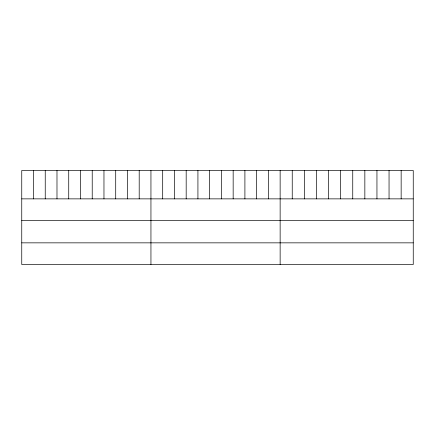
<?xml version="1.0" encoding="UTF-8"?>
<svg xmlns="http://www.w3.org/2000/svg" width="435" height="435" viewBox="0 0 435 435"><rect width="100%" height="100%" fill="white"/><g stroke="black" fill="none" stroke-linecap="round" stroke-linejoin="round"><path stroke-width="0.65" d="M413.25 198.866L413.25 264.513L21.75 264.513L21.75 170.487L413.25 170.487L413.25 198.866L21.75 198.866M21.75 220.529L413.25 220.529M21.75 242.85L413.25 242.85M401.152 170.487L401.152 198.866M389.048 170.487L389.048 198.866M376.949 170.487L376.949 198.866M364.845 170.487L364.845 198.866M352.747 170.487L352.747 198.866M340.643 170.487L340.643 198.866M328.545 170.487L328.545 198.866M316.441 170.487L316.441 198.866M304.342 170.487L304.342 198.866M292.238 170.487L292.238 198.866M280.14 170.487L280.14 264.513M268.395 170.487L268.395 198.866M256.65 170.487L256.65 198.866M244.905 170.487L244.905 198.866M233.16 170.487L233.16 198.866M221.415 170.487L221.415 198.866M209.67 170.487L209.67 198.866M197.925 170.487L197.925 198.866M186.18 170.487L186.18 198.866M174.435 170.487L174.435 198.866M162.69 170.487L162.69 198.866M150.945 170.487L150.945 264.513M139.2 170.487L139.2 198.866M127.455 170.487L127.455 198.866M115.71 170.487L115.71 198.866M103.965 170.487L103.965 198.866M92.22 170.487L92.22 198.866M80.475 170.487L80.475 198.866M68.73 170.487L68.73 198.866M56.985 170.487L56.985 198.866M45.24 170.487L45.24 198.866M33.495 170.487L33.495 198.866"/></g></svg>
